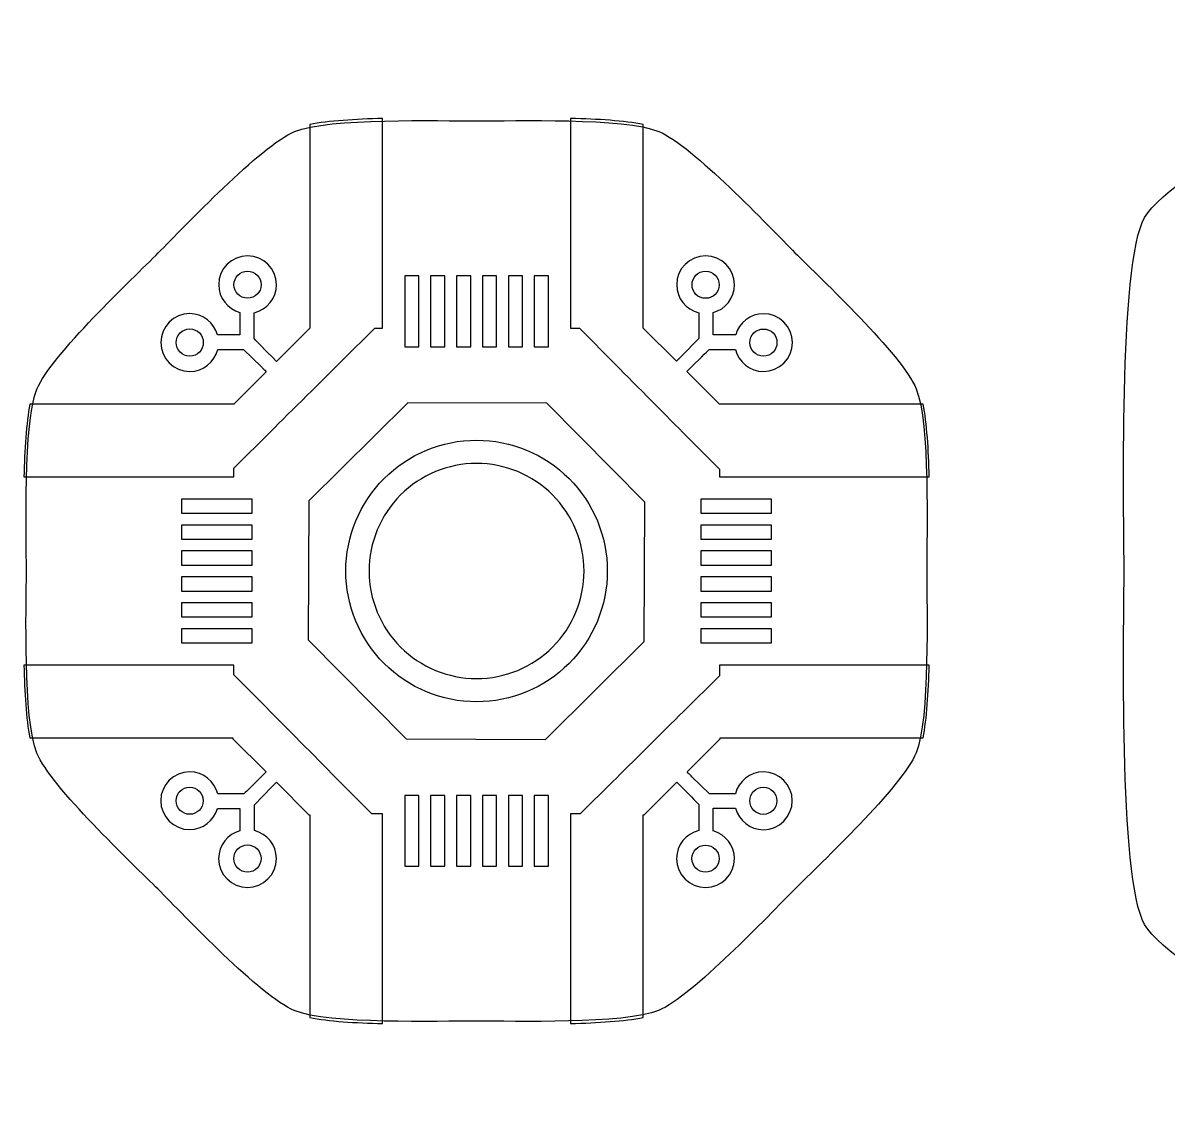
# Model space of a CAD drawing. Extents: x 3 to 1707, y 187 to 1378.
# Drawn here: x 47.1 to 269.4, y 1133.3 to 1346 of the extents above; entities that cross this region are included whole.
import ezdxf

# ---------------------------------------------------------------- set-up
doc = ezdxf.new("R2010")
doc.units = 0
doc.layers.add('Drawings', color=7, linetype='CONTINUOUS')

msp = doc.modelspace()

# ---------------------------------------------------------------- linework, layer by layer
at = {"layer": 'Drawings', "color": 7}
for points in [[(102.769022, 1326.32822), (102.769022, 1286.804192), (96.31703, 1280.353231), (95.360613, 1281.281895)], [(108.966679, 1280.447199), (115.363307, 1286.804192), (116.894756, 1286.804192), (116.894756, 1327.494574)], [(153.39506, 1327.505867), (153.39506, 1286.804424), (155.131051, 1286.804424), (162.185657, 1279.684581)], [(173.950634, 1280.375555), (167.520794, 1286.804424), (167.520794, 1326.350544)], [(89.179505, 1289.855571), (89.179505, 1285.483026), (84.850575, 1285.483026)], [(91.988103, 1284.742295), (91.988103, 1289.794726)], [(178.274046, 1289.789415), (178.274046, 1284.786767), (174.956842, 1281.353977)], [(185.461308, 1285.499836), (181.08813, 1285.499836), (181.08813, 1289.828168)], [(84.889334, 1282.669366), (89.892736, 1282.669366), (93.326046, 1279.352661)], [(180.347287, 1282.691718), (185.40051, 1282.691718)], [(221.884209, 1272.039544), (182.287847, 1272.039544), (175.957563, 1278.363443), (176.886338, 1279.319716)], [(94.310158, 1278.341089), (88.001941, 1272.039338), (48.422214, 1272.039338)], [(47.255656, 1257.915735), (88.001941, 1257.915735), (88.001941, 1259.656978), (95.117344, 1266.705005)], [(175.929921, 1265.842849), (182.287847, 1259.447131), (182.287847, 1257.915941), (223.039734, 1257.915941)], [(94.266023, 1213.228177), (88.002025, 1219.535415), (88.002025, 1221.420409), (47.244649, 1221.420409), (47.244564, 1221.420366)], [(182.287847, 1221.420366), (182.287847, 1219.319804), (175.260936, 1212.354711)], [(223.028789, 1221.420485), (182.287994, 1221.420485), (182.287847, 1221.420366)], [(48.40009, 1207.296763), (87.825041, 1207.296763), (87.825041, 1207.119743), (94.271456, 1200.674296), (93.397932, 1199.773243)], [(176.029567, 1200.685476), (182.459404, 1207.119861), (182.459404, 1207.296881), (221.856742, 1207.296881)], [(96.283902, 1198.662138), (102.592091, 1192.354914), (102.769138, 1192.354914), (102.769138, 1152.985636)], [(116.894872, 1151.835824), (116.894872, 1192.531821), (114.788444, 1192.531821), (107.827819, 1199.557657)], [(161.588529, 1198.794946), (155.28034, 1192.531934), (153.39506, 1192.531934), (153.39506, 1151.847061)], [(167.520794, 1153.013417), (167.520794, 1192.355027), (167.697841, 1192.355027), (174.022667, 1198.678824), (174.923832, 1197.805468)], [(185.395112, 1196.423469), (180.391681, 1196.423469), (176.958371, 1199.740211)], [(89.936983, 1196.401222), (84.883731, 1196.401222)], [(92.010196, 1189.298056), (92.010196, 1194.306229), (95.327457, 1197.739036)], [(178.296314, 1194.350555), (178.296314, 1189.292579)], [(84.822962, 1193.593151), (89.196111, 1193.593151), (89.196111, 1189.259292)], [(181.104884, 1189.231765), (181.104884, 1193.609809), (185.433842, 1193.609809)]]:
    msp.add_lwpolyline(points, dxfattribs=at)
for points in [[(153.39506, 1327.505867)], [(90.677798, 1297.876446)], [(121.190558, 1296.952903), (121.190558, 1283.205223), (123.932756, 1283.205223), (123.932756, 1296.952903)], [(126.221629, 1296.952903), (126.221629, 1283.205223), (128.963827, 1283.205223), (128.963827, 1296.952903)], [(131.258272, 1296.952903), (131.258272, 1283.205223), (134.000473, 1283.205223), (134.000473, 1296.952903)], [(136.289343, 1296.952903), (136.289343, 1283.205223), (139.031544, 1283.205223), (139.031544, 1296.952903)], [(141.325989, 1296.952903), (141.325989, 1283.205223), (144.068187, 1283.205223), (144.068187, 1296.952903)], [(146.357032, 1296.952903), (146.357032, 1283.205223), (149.099258, 1283.205223), (149.099258, 1296.952903)], [(179.617507, 1297.859506)], [(79.454613, 1286.64353)], [(190.846264, 1286.632237)], [(121.771023, 1272.337246), (102.58103, 1253.315964), (102.46506, 1226.295899), (121.494759, 1207.108802), (148.518872, 1206.992285), (167.708893, 1226.019166), (167.819498, 1253.039177), (148.795376, 1272.22633), (121.771232, 1272.336918)], [(135.144907, 1265.051558)], [(135.144907, 1260.540864)], [(77.84576, 1253.620012), (77.84576, 1250.878227), (91.59557, 1250.878227), (91.59557, 1253.620012)], [(178.688757, 1253.620012), (178.688757, 1250.878227), (192.43851, 1250.878227), (192.43851, 1253.620012)], [(77.84576, 1248.589699), (77.84576, 1245.847914), (91.59557, 1245.847914), (91.59557, 1248.589699)], [(178.688757, 1248.589699), (178.688757, 1245.847914), (192.43851, 1245.847914), (192.43851, 1248.589699)], [(77.84576, 1243.553815), (77.84576, 1240.81203), (91.59557, 1240.81203), (91.59557, 1243.553815)], [(178.688757, 1243.553815), (178.688757, 1240.81203), (192.43851, 1240.81203), (192.43851, 1243.553815)], [(77.84576, 1238.523504), (77.84576, 1235.781716), (91.59557, 1235.781716), (91.59557, 1238.523504)], [(178.688757, 1238.523504), (178.688757, 1235.781716), (192.43851, 1235.781716), (192.43851, 1238.523504)], [(77.84576, 1233.487617), (77.84576, 1230.745832), (91.59557, 1230.745832), (91.59557, 1233.487617)], [(178.688757, 1233.487617), (178.688757, 1230.745832), (192.43851, 1230.745832), (192.43851, 1233.487617)], [(77.84576, 1228.457334), (77.84576, 1225.715521), (91.59557, 1225.715521), (91.59557, 1228.457334)], [(178.688757, 1228.457334), (178.688757, 1225.715521), (192.43851, 1225.715521), (192.43851, 1228.457334)], [(79.438006, 1197.72252)], [(190.829658, 1197.711227)], [(121.190558, 1196.124765), (121.190558, 1182.37702), (123.932756, 1182.37702), (123.932756, 1196.124765)], [(126.221629, 1196.124765), (126.221629, 1182.37702), (128.963827, 1182.37702), (128.963827, 1196.124765)], [(131.258272, 1196.124765), (131.258272, 1182.37702), (134.000473, 1182.37702), (134.000473, 1196.124765)], [(136.289343, 1196.124765), (136.289343, 1182.37702), (139.031544, 1182.37702), (139.031544, 1196.124765)], [(141.325989, 1196.124765), (141.325989, 1182.37702), (144.068187, 1182.37702), (144.068187, 1196.124765)], [(146.357032, 1196.124765), (146.357032, 1182.37702), (149.099258, 1182.37702), (149.099258, 1196.124765)], [(90.666738, 1186.495237)], [(179.606472, 1186.478297)], [(170.478272, 1154.374798)]]:
    msp.add_lwpolyline(points, close=True, dxfattribs=at)
for points in [[(264.86445, 1308.291907), (270.032541, 1317.221004), (313.495776, 1340.891032), (322.447158, 1346.046257)], [(99.806269, 1324.966427), (106.351553, 1327.677165), (128.082776, 1327.016785), (135.166507, 1327.018781)], [(135.166507, 1327.018781), (142.250289, 1327.020685), (163.981893, 1327.693154), (170.525636, 1324.986128)], [(116.894756, 1327.494574), (111.627396, 1327.359225), (106.424572, 1327.038669), (102.769022, 1326.32822)], [(167.520794, 1326.350544), (163.857388, 1327.05562), (158.658676, 1327.374641), (153.39506, 1327.505867)], [(73.351362, 1301.41796), (78.361728, 1306.42475), (93.260994, 1322.255693), (99.806269, 1324.966427)], [(170.525636, 1324.986128), (177.069419, 1322.279005), (191.959873, 1306.456321), (196.967453, 1301.452261)], [(260.877998, 1239.670749), (260.877998, 1249.981198), (259.696375, 1299.362811), (264.86445, 1308.291907)], [(49.786201, 1274.981738), (52.498881, 1281.522323), (68.341026, 1296.41107), (73.351362, 1301.41796)], [(90.677798, 1300.855949), (87.594126, 1300.855949), (85.071751, 1298.322921), (85.071751, 1295.239687)], [(96.294909, 1295.239687), (96.294909, 1298.322921), (93.761555, 1300.855949), (90.677798, 1300.855949)], [(179.617507, 1300.83958), (176.533806, 1300.83958), (174.000396, 1298.306495), (174.000396, 1295.223315)], [(185.229097, 1295.223315), (185.229097, 1298.306467), (182.701233, 1300.839551), (179.617507, 1300.83958)], [(196.967453, 1301.452261), (201.975032, 1296.448201), (217.808903, 1281.568289), (220.517949, 1275.029058)], [(88.046157, 1295.239687), (88.046157, 1296.710118), (89.207144, 1297.876446), (90.677798, 1297.876446)], [(90.677798, 1297.876446), (92.148509, 1297.876446), (93.309439, 1296.710118), (93.309439, 1295.239687)], [(176.985837, 1295.222719), (176.985837, 1296.693181), (178.146852, 1297.859506), (179.617507, 1297.859506)], [(179.617507, 1297.859506), (181.088187, 1297.859506), (182.249173, 1296.693181), (182.249173, 1295.222719)], [(85.071751, 1295.239687), (85.071751, 1292.678152), (86.820268, 1290.520037), (89.179505, 1289.855571)], [(90.677798, 1292.608443), (89.207144, 1292.608443), (88.046157, 1293.769198), (88.046157, 1295.239687)], [(93.309439, 1295.239687), (93.309439, 1293.769198), (92.148509, 1292.608443), (90.677798, 1292.608443)], [(91.988103, 1289.794726), (94.445823, 1290.391004), (96.294991, 1292.607909), (96.294909, 1295.239687)], [(174.000396, 1295.223315), (174.000396, 1292.60547), (175.835858, 1290.399737), (178.274046, 1289.789415)], [(179.617507, 1292.591449), (178.146852, 1292.591449), (176.985837, 1293.752258), (176.985837, 1295.222719)], [(182.249173, 1295.222719), (182.249173, 1293.752258), (181.088187, 1292.591449), (179.617507, 1292.591449)], [(181.08813, 1289.828168), (183.463554, 1290.481798), (185.229097, 1292.650216), (185.229097, 1295.223315)], [(79.454613, 1289.62894), (76.37094, 1289.62894), (73.837505, 1287.095886), (73.837477, 1284.012622)], [(84.850575, 1285.483026), (84.196818, 1287.858089), (82.028046, 1289.62894), (79.454613, 1289.62894)], [(190.846264, 1289.612542), (188.2844, 1289.612542), (186.125818, 1287.858775), (185.461308, 1285.499836)], [(196.4634, 1284.001797), (196.4634, 1287.084946), (193.929993, 1289.612542), (190.846264, 1289.612542)], [(76.822974, 1284.01226), (76.822974, 1285.482719), (77.983932, 1286.64353), (79.454613, 1286.64353)], [(79.454613, 1286.64353), (80.925324, 1286.64353), (82.086254, 1285.482719), (82.086254, 1284.01226)], [(188.214595, 1284.000992), (188.214595, 1285.471482), (189.375553, 1286.632237), (190.846264, 1286.632237)], [(190.846264, 1286.632237), (192.316947, 1286.632237), (193.477902, 1285.471482), (193.477902, 1284.000992)], [(73.837477, 1284.012622), (73.837477, 1280.929414), (76.37094, 1278.39636), (79.454613, 1278.39636)], [(79.454613, 1281.380987), (77.983932, 1281.380987), (76.822974, 1282.541827), (76.822974, 1284.01226)], [(82.086254, 1284.01226), (82.086254, 1282.541827), (80.925324, 1281.380987), (79.454613, 1281.380987)], [(95.360613, 1281.281895), (93.372403, 1283.320154), (92.028999, 1284.700363), (91.988103, 1284.742295)], [(190.846264, 1281.369779), (189.375553, 1281.369779), (188.214595, 1282.530506), (188.214595, 1284.000992)], [(190.846264, 1278.385479), (193.929993, 1278.385479), (196.4634, 1280.918533), (196.4634, 1284.001797)], [(193.477902, 1284.000992), (193.477902, 1282.530506), (192.316947, 1281.369779), (190.846264, 1281.369779)], [(79.454613, 1278.39636), (82.07277, 1278.39636), (84.27892, 1280.23157), (84.889334, 1282.669366)], [(174.956842, 1281.353977), (174.341981, 1280.754632), (174.852703, 1281.256037), (173.950634, 1280.375555)], [(176.886338, 1279.319716), (178.924932, 1281.307599), (180.305377, 1282.6508), (180.347287, 1282.691718)], [(185.40051, 1282.691718), (185.996879, 1280.234394), (188.214089, 1278.385451), (190.846264, 1278.385479)], [(93.326046, 1279.352661), (93.928745, 1278.73446), (93.408781, 1279.264292), (94.310158, 1278.341089)], [(95.117344, 1266.705005), (99.127963, 1270.679225), (105.360722, 1276.863789), (108.966679, 1280.447199)], [(162.185657, 1279.684581), (166.160476, 1275.674479), (172.345975, 1269.448207), (175.929921, 1265.842849)], [(47.732472, 1239.646405), (47.734429, 1246.72517), (47.07356, 1268.441055), (49.786201, 1274.981738)], [(220.517949, 1275.029058), (223.226954, 1268.489924), (222.553985, 1246.773683), (222.552029, 1239.694918)], [(48.422214, 1272.039338), (47.709799, 1268.388277), (47.391378, 1263.182386), (47.255656, 1257.915735)], [(223.039734, 1257.915941), (222.908008, 1263.180873), (222.591529, 1268.379279), (221.884209, 1272.039544)], [(117.192915, 1257.617032), (121.954069, 1262.377457), (128.411627, 1265.051749), (135.144907, 1265.051558)], [(135.144907, 1265.051558), (141.878177, 1265.051734), (148.33572, 1262.377435), (153.096861, 1257.617012)], [(135.144907, 1260.540864), (129.608121, 1260.541053), (124.298053, 1258.341991), (120.382952, 1254.427486)], [(149.906845, 1254.427477), (145.991749, 1258.341981), (140.681688, 1260.541047), (135.144907, 1260.540864)], [(109.757228, 1239.667765), (109.757052, 1246.40003), (112.431762, 1252.856608), (117.192915, 1257.617032)], [(153.096861, 1257.617012), (157.858002, 1252.856589), (160.532705, 1246.40002), (160.532528, 1239.667765)], [(120.382952, 1254.427486), (116.467851, 1250.51298), (114.26845, 1245.203716), (114.268632, 1239.667765)], [(156.021155, 1239.667765), (156.021338, 1245.203711), (153.82194, 1250.512972), (149.906845, 1254.427477)], [(49.766592, 1204.312167), (47.057547, 1210.851398), (47.730515, 1232.567639), (47.732472, 1239.646405)], [(117.192895, 1221.718462), (112.431741, 1226.478899), (109.757037, 1232.935491), (109.757228, 1239.667765)], [(114.268632, 1239.667765), (114.268443, 1234.131811), (116.467841, 1228.82254), (120.382943, 1224.908029)], [(149.906854, 1224.908038), (153.82195, 1228.822548), (156.021344, 1234.131815), (156.021155, 1239.667765)], [(160.532528, 1239.667765), (160.53272, 1232.935501), (157.858024, 1226.478917), (153.096881, 1221.718482)], [(222.552029, 1239.694918), (222.550072, 1232.616152), (223.210941, 1210.900267), (220.4983, 1204.359584)], [(264.864451, 1171.049747), (259.696376, 1179.978844), (260.877998, 1229.360301), (260.877998, 1239.670749)], [(120.382943, 1224.908029), (124.298045, 1220.993518), (129.608117, 1218.794452), (135.144907, 1218.794641)], [(135.144907, 1218.794641), (140.681692, 1218.794459), (145.991757, 1220.993527), (149.906854, 1224.908038)], [(47.244564, 1221.420366), (47.376573, 1216.157318), (47.693052, 1210.955789), (48.40009, 1207.296763)], [(135.144907, 1214.283917), (128.411617, 1214.283725), (121.95405, 1216.958026), (117.192895, 1221.718462)], [(153.096881, 1221.718482), (148.335739, 1216.958047), (141.878186, 1214.28374), (135.144907, 1214.283917)], [(221.856742, 1207.296881), (222.56958, 1210.946901), (222.892898, 1216.153103), (223.028789, 1221.420485)], [(107.827819, 1199.557657), (103.90172, 1203.518766), (97.800462, 1209.671899), (94.266023, 1213.228177)], [(175.260936, 1212.354711), (171.299348, 1208.429178), (165.145315, 1202.328883), (161.588529, 1198.794946)], [(73.317048, 1177.889061), (68.309468, 1182.893121), (52.475597, 1197.773033), (49.766592, 1204.312167)], [(220.4983, 1204.359584), (217.78566, 1197.818902), (201.943515, 1182.930156), (196.933149, 1177.923366)], [(79.438006, 1200.701907), (76.354334, 1200.701907), (73.820899, 1198.16891), (73.820899, 1195.085626)], [(84.883731, 1196.401222), (84.28742, 1198.858583), (82.070209, 1200.701992), (79.438006, 1200.701907)], [(93.397932, 1199.773243), (91.35931, 1197.78531), (89.978864, 1196.442131), (89.936983, 1196.401222)], [(95.327457, 1197.739036), (95.911384, 1198.308126), (95.559961, 1197.956147), (96.283902, 1198.662138)], [(176.958371, 1199.740211), (176.390828, 1200.322232), (176.726714, 1199.970873), (176.029567, 1200.685476)], [(190.829804, 1200.691009), (188.21159, 1200.691009), (186.005525, 1198.86135), (185.395112, 1196.423469)], [(196.44694, 1195.0747), (196.44694, 1198.157928), (193.913477, 1200.691009), (190.829804, 1200.691009)], [(76.806396, 1195.085711), (76.806396, 1196.556248), (77.967352, 1197.72252), (79.438006, 1197.72252)], [(79.438006, 1197.72252), (80.908746, 1197.72252), (82.069647, 1196.556248), (82.069647, 1195.085711)], [(174.923832, 1197.805468), (176.912014, 1195.767168), (178.255447, 1194.392424), (178.296314, 1194.350555)], [(188.197988, 1195.074446), (188.197988, 1196.544955), (189.359003, 1197.711227), (190.829658, 1197.711227)], [(190.829658, 1197.711227), (192.300338, 1197.711227), (193.461324, 1196.544955), (193.461324, 1195.074446)], [(73.820899, 1195.085626), (73.820899, 1192.002455), (76.354334, 1189.48044), (79.438006, 1189.48044)], [(79.438006, 1192.454491), (77.967352, 1192.454491), (76.806396, 1193.615286), (76.806396, 1195.085711)], [(82.069647, 1195.085711), (82.069647, 1193.615286), (80.908746, 1192.454491), (79.438006, 1192.454491)], [(190.829658, 1192.443226), (189.359003, 1192.443226), (188.197988, 1193.603965), (188.197988, 1195.074446)], [(193.461324, 1195.074446), (193.461324, 1193.603965), (192.300338, 1192.443226), (190.829658, 1192.443226)], [(190.829804, 1189.463952), (193.91342, 1189.463952), (196.446856, 1191.991416), (196.44694, 1195.0747)], [(79.438006, 1189.48044), (81.999871, 1189.48044), (84.158424, 1191.234182), (84.822962, 1193.593151)], [(185.433842, 1193.609809), (186.087571, 1191.234746), (188.2564, 1189.463952), (190.829804, 1189.463952)], [(89.196111, 1189.259292), (86.820745, 1188.605673), (85.055145, 1186.437134), (85.055145, 1183.864131)], [(96.283902, 1183.864131), (96.283902, 1186.481996), (94.448387, 1188.687689), (92.010196, 1189.298056)], [(178.296314, 1189.292579), (175.838648, 1188.696272), (173.98948, 1186.479398), (173.98948, 1183.847643)], [(185.218212, 1183.847643), (185.218212, 1186.409098), (183.464149, 1188.567389), (181.104884, 1189.231765)], [(88.035125, 1183.864018), (88.035125, 1185.334471), (89.196083, 1186.495237), (90.666738, 1186.495237)], [(90.666738, 1186.495237), (92.137418, 1186.495237), (93.298404, 1185.334499), (93.298404, 1183.864018)], [(176.974833, 1183.847078), (176.974833, 1185.317559), (178.135761, 1186.478297), (179.606472, 1186.478297)], [(179.606472, 1186.478297), (181.077155, 1186.478297), (182.238085, 1185.317559), (182.238085, 1183.847078)], [(85.055145, 1183.864131), (85.055145, 1180.780959), (87.583037, 1178.247877), (90.666738, 1178.247849)], [(90.666738, 1181.23277), (89.196083, 1181.23277), (88.035125, 1182.393537), (88.035125, 1183.864018)], [(90.666738, 1178.247849), (93.750439, 1178.247849), (96.283902, 1180.780931), (96.283902, 1183.864131)], [(93.298404, 1183.864018), (93.298404, 1182.393537), (92.137418, 1181.23277), (90.666738, 1181.23277)], [(173.98948, 1183.847643), (173.98948, 1180.764387), (176.522918, 1178.231333), (179.606619, 1178.231333)], [(179.606472, 1181.21583), (178.135732, 1181.21583), (176.974833, 1182.376597), (176.974833, 1183.847078)], [(182.238085, 1183.847078), (182.238085, 1182.376597), (181.077183, 1181.21583), (179.606472, 1181.21583)], [(179.606619, 1178.231333), (182.690235, 1178.231333), (185.218212, 1180.764387), (185.218212, 1183.847643)], [(99.758865, 1154.355194), (93.215082, 1157.062317), (78.324628, 1172.885002), (73.317048, 1177.889061)], [(196.933149, 1177.923366), (191.922782, 1172.916577), (177.023547, 1157.085532), (170.478272, 1154.374798)], [(322.447159, 1133.295398), (313.495777, 1138.450623), (270.032542, 1162.120651), (264.864451, 1171.049747)], [(135.117993, 1152.322541), (128.034262, 1152.320545), (106.302648, 1151.648071), (99.758865, 1154.355194)], [(170.478272, 1154.374798), (163.932988, 1151.66406), (142.201725, 1152.324538), (135.117993, 1152.322541)], [(102.769138, 1152.985636), (106.433583, 1152.280916), (111.63162, 1151.966938), (116.894872, 1151.835824)], [(153.39506, 1151.847061), (158.662815, 1151.982296), (163.866255, 1152.30257), (167.520794, 1153.013417)]]:
    msp.add_open_spline(points, degree=3, dxfattribs=at)

doc.saveas('drawing.dxf')
